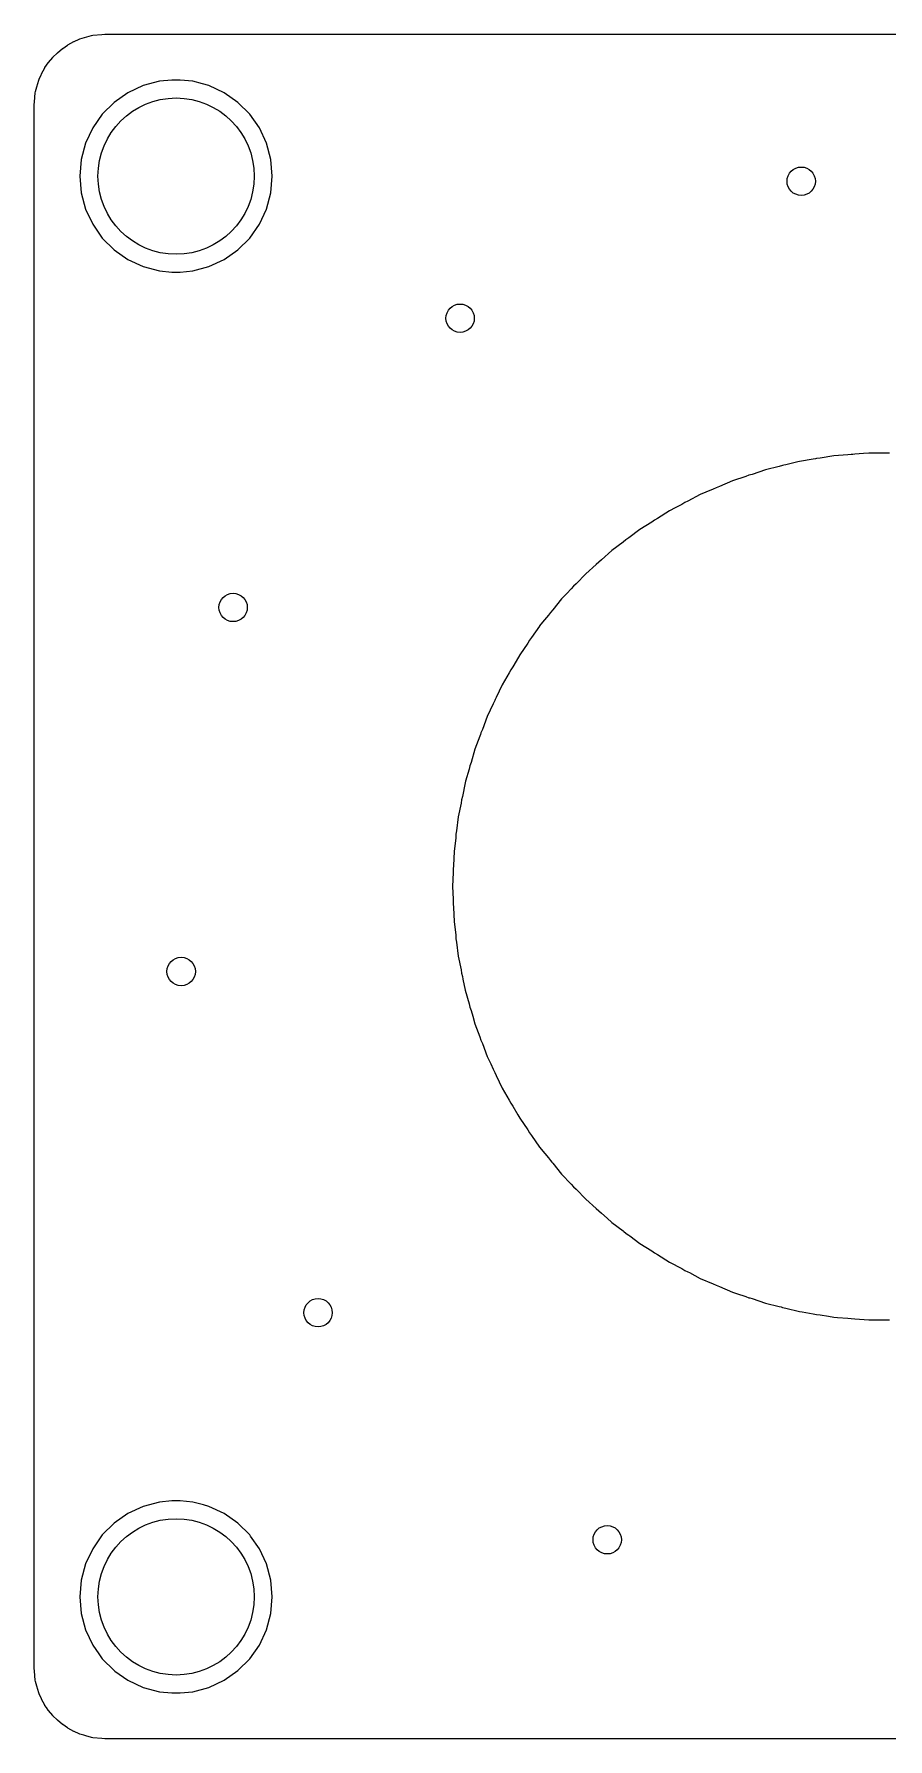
# Model space of a CAD drawing. Extents: x 2.677 to 3.622, y -2.835 to -1.89.
# Drawn here: x 2.677 to 3.151, y -2.835 to -1.89 of the extents above; entities that cross this region are included whole.
import ezdxf

# ---------------------------------------------------------------- set-up
doc = ezdxf.new("R2010")
doc.units = 0
doc.header["$MEASUREMENT"] = 0
doc.layers.add('BLACK', color=7, linetype='CONTINUOUS')

msp = doc.modelspace()

# ---------------------------------------------------------------- linework, layer by layer
at = {"layer": 'BLACK', "linetype": 'CONTINUOUS'}
for p, q in [((2.69011, -1.90014), (2.69298, -1.89778)), ((2.69298, -1.89778), (2.6931, -1.89769)), ((2.6931, -1.89769), (2.69575, -1.89584)), ((2.69575, -1.89584), (2.69594, -1.89571)), ((2.69594, -1.89571), (2.69929, -1.89393)), ((2.69929, -1.89393), (2.69938, -1.89388)), ((2.69938, -1.89388), (2.70211, -1.89261)), ((2.70211, -1.89261), (2.70263, -1.89241)), ((2.70263, -1.89241), (2.70636, -1.89128)), ((2.70636, -1.89128), (2.70907, -1.89055)), ((2.70907, -1.89055), (2.70969, -1.89044)), ((2.70969, -1.89044), (2.71475, -1.88994)), ((2.71475, -1.88994), (2.71645, -1.88979)), ((2.71645, -1.88979), (2.71662, -1.88978)), ((2.71662, -1.88978), (3.58259, -1.88978)), ((2.68133, -1.91189), (2.68312, -1.90854)), ((2.68312, -1.90854), (2.68324, -1.90835)), ((2.68324, -1.90835), (2.68509, -1.9057)), ((2.68509, -1.9057), (2.68518, -1.90558)), ((2.68518, -1.90558), (2.68754, -1.9027)), ((2.68754, -1.9027), (2.68767, -1.90256)), ((2.68767, -1.90256), (2.68997, -1.90027)), ((2.68997, -1.90027), (2.69011, -1.90014)), ((2.67868, -1.91896), (2.67981, -1.91523)), ((2.67981, -1.91523), (2.68001, -1.91471)), ((2.68001, -1.91471), (2.68107, -1.91242)), ((2.68107, -1.91242), (2.68128, -1.91198)), ((2.68128, -1.91198), (2.68133, -1.91189)), ((2.74664, -1.91594), (2.73765, -1.91835)), ((2.75358, -1.91533), (2.74664, -1.91594)), ((2.75823, -1.91533), (2.75358, -1.91533)), ((2.75358, -1.91533), (2.75358, -1.91533)), ((2.76517, -1.91594), (2.75823, -1.91533)), ((2.75823, -1.91533), (2.75823, -1.91533)), ((2.77051, -1.91737), (2.76517, -1.91594)), ((2.76517, -1.91594), (2.76517, -1.91594)), ((2.76517, -1.91594), (2.76517, -1.91594)), ((2.77416, -1.91835), (2.77051, -1.91737)), ((2.67719, -1.92905), (2.67734, -1.92734)), ((2.67734, -1.92734), (2.67784, -1.92229)), ((2.67784, -1.92229), (2.67795, -1.92167)), ((2.67795, -1.92167), (2.67868, -1.91896)), ((2.72922, -1.92228), (2.7216, -1.92762)), ((2.73765, -1.91835), (2.72922, -1.92228)), ((2.72922, -1.92228), (2.72922, -1.92228)), ((2.78259, -1.92228), (2.77416, -1.91835)), ((2.77416, -1.91835), (2.77416, -1.91835)), ((2.79021, -1.92762), (2.78259, -1.92228)), ((2.78259, -1.92228), (2.78259, -1.92228)), ((2.67719, -1.92922), (2.67719, -1.92905)), ((2.67719, -1.9685), (2.67719, -1.92922)), ((2.71502, -1.9342), (2.70968, -1.94182)), ((2.7216, -1.92762), (2.71502, -1.9342)), ((2.79679, -1.9342), (2.79021, -1.92762)), ((2.79021, -1.92762), (2.79021, -1.92762)), ((2.79021, -1.92762), (2.79021, -1.92762)), ((2.80213, -1.94182), (2.79679, -1.9342)), ((2.70968, -1.94182), (2.70575, -1.95025)), ((2.80606, -1.95025), (2.80213, -1.94182)), ((2.70575, -1.95025), (2.70334, -1.95924)), ((2.80847, -1.95924), (2.80606, -1.95025)), ((2.70334, -1.95924), (2.70253, -1.9685)), ((2.80928, -1.9685), (2.80847, -1.95924)), ((2.67719, -2.3622), (2.67719, -1.9685)), ((2.70253, -1.9685), (2.70253, -1.9685)), ((2.70253, -1.9685), (2.70334, -1.97777)), ((2.80847, -1.97777), (2.80928, -1.9685)), ((2.80928, -1.9685), (2.80928, -1.9685)), ((2.70334, -1.97777), (2.70575, -1.98676)), ((2.80606, -1.98676), (2.80847, -1.97777)), ((2.70575, -1.98676), (2.70968, -1.99519)), ((2.80213, -1.99519), (2.80606, -1.98676)), ((2.70968, -1.99519), (2.70968, -1.99519)), ((2.70968, -1.99519), (2.70968, -1.99519)), ((2.70968, -1.99519), (2.70968, -1.99519)), ((2.70968, -1.99519), (2.71502, -2.00281)), ((2.71502, -2.00281), (2.7216, -2.00939)), ((2.79021, -2.00939), (2.79679, -2.00281)), ((2.79679, -2.00281), (2.80213, -1.99519)), ((2.7216, -2.00939), (2.72922, -2.01473)), ((2.78259, -2.01473), (2.79021, -2.00939)), ((2.72922, -2.01473), (2.72922, -2.01473)), ((2.72922, -2.01473), (2.72922, -2.01473)), ((2.72922, -2.01473), (2.72922, -2.01473)), ((2.72922, -2.01473), (2.73765, -2.01866)), ((2.73765, -2.01866), (2.73765, -2.01866)), ((2.73765, -2.01866), (2.74664, -2.02107)), ((2.74664, -2.02107), (2.74664, -2.02107)), ((2.74664, -2.02107), (2.74664, -2.02107)), ((2.74664, -2.02107), (2.75358, -2.02167)), ((2.75358, -2.02167), (2.75358, -2.02167)), ((2.75358, -2.02167), (2.75823, -2.02167)), ((2.75823, -2.02167), (2.76517, -2.02107)), ((2.76517, -2.02107), (2.77416, -2.01866)), ((2.76517, -2.02107), (2.76517, -2.02107)), ((2.76517, -2.02107), (2.76517, -2.02107)), ((2.77416, -2.01866), (2.78259, -2.01473)), ((3.10917, -2.12545), (3.10153, -2.12669)), ((3.11046, -2.12518), (3.10917, -2.12545)), ((3.11107, -2.12506), (3.11046, -2.12518)), ((3.11298, -2.12483), (3.11107, -2.12506)), ((3.11107, -2.12506), (3.11107, -2.12506)), ((3.11107, -2.12506), (3.11107, -2.12506)), ((3.12063, -2.12359), (3.11298, -2.12483)), ((3.12836, -2.12296), (3.12063, -2.12359)), ((3.13027, -2.12273), (3.12836, -2.12296)), ((3.13114, -2.12269), (3.13027, -2.12273)), ((3.13027, -2.12273), (3.13027, -2.12273)), ((3.13027, -2.12273), (3.13027, -2.12273)), ((3.13027, -2.12273), (3.13027, -2.12273)), ((3.1322, -2.12265), (3.13114, -2.12269)), ((3.13703, -2.12226), (3.1322, -2.12265)), ((3.13993, -2.12203), (3.13703, -2.12226)), ((3.14768, -2.12203), (3.13993, -2.12203)), ((3.14961, -2.12195), (3.14768, -2.12203)), ((3.15154, -2.12203), (3.14961, -2.12195)), ((3.07172, -2.135), (3.06437, -2.13745)), ((3.07353, -2.13431), (3.07172, -2.135)), ((3.07538, -2.13378), (3.07353, -2.13431)), ((3.08273, -2.13132), (3.07538, -2.13378)), ((3.09025, -2.12947), (3.08273, -2.13132)), ((3.09211, -2.12893), (3.09025, -2.12947)), ((3.09284, -2.12878), (3.09211, -2.12893)), ((3.09211, -2.12893), (3.09211, -2.12893)), ((3.09211, -2.12893), (3.09211, -2.12893)), ((3.094, -2.12854), (3.09284, -2.12878)), ((3.10059, -2.12692), (3.094, -2.12854)), ((3.10153, -2.12669), (3.10059, -2.12692)), ((3.10153, -2.12669), (3.10153, -2.12669)), ((3.10153, -2.12669), (3.10153, -2.12669)), ((3.04965, -2.14373), (3.04656, -2.14504)), ((3.05369, -2.142), (3.04965, -2.14373)), ((3.05543, -2.14118), (3.05369, -2.142)), ((3.05724, -2.14049), (3.05543, -2.14118)), ((3.05543, -2.14118), (3.05543, -2.14118)), ((3.06437, -2.13745), (3.05724, -2.14049)), ((3.06437, -2.13745), (3.06437, -2.13745)), ((3.02942, -2.15404), (3.02287, -2.15818)), ((3.03264, -2.15235), (3.02942, -2.15404)), ((3.02942, -2.15404), (3.02942, -2.15404)), ((3.03628, -2.15044), (3.03264, -2.15235)), ((3.03795, -2.14947), (3.03628, -2.15044)), ((3.0397, -2.14864), (3.03795, -2.14947)), ((3.03795, -2.14947), (3.03795, -2.14947)), ((3.04656, -2.14504), (3.0397, -2.14864)), ((3.04656, -2.14504), (3.04656, -2.14504)), ((3.04656, -2.14504), (3.04656, -2.14504)), ((3.01961, -2.16024), (3.01306, -2.16438)), ((3.0212, -2.15914), (3.01961, -2.16024)), ((3.02287, -2.15818), (3.0212, -2.15914)), ((3.0212, -2.15914), (3.0212, -2.15914)), ((3.00378, -2.17136), (2.99758, -2.17601)), ((3.00527, -2.17013), (3.00378, -2.17136)), ((3.00686, -2.16904), (3.00527, -2.17013)), ((3.00527, -2.17013), (3.00527, -2.17013)), ((3.01306, -2.16438), (3.00686, -2.16904)), ((3.01306, -2.16438), (3.01306, -2.16438)), ((2.99029, -2.18237), (2.98889, -2.18371)), ((2.99178, -2.18115), (2.99029, -2.18237)), ((2.99758, -2.17601), (2.99178, -2.18115)), ((2.98309, -2.18885), (2.97773, -2.19444)), ((2.98889, -2.18371), (2.98309, -2.18885)), ((2.97252, -2.19985), (2.96969, -2.20281)), ((2.97505, -2.19722), (2.97252, -2.19985)), ((2.97633, -2.19577), (2.97505, -2.19722)), ((2.97773, -2.19444), (2.97633, -2.19577)), ((2.9635, -2.21026), (2.96234, -2.2118)), ((2.96478, -2.20881), (2.9635, -2.21026)), ((2.96968, -2.20281), (2.96478, -2.20881)), ((2.96969, -2.20281), (2.96968, -2.20281)), ((2.96968, -2.20281), (2.96968, -2.20281)), ((2.95735, -2.21794), (2.95304, -2.22418)), ((2.95744, -2.2178), (2.95735, -2.21794)), ((2.95914, -2.21573), (2.95744, -2.2178)), ((2.96234, -2.2118), (2.95914, -2.21573)), ((2.95085, -2.22736), (2.94645, -2.23373)), ((2.95188, -2.22572), (2.95085, -2.22736)), ((2.95304, -2.22418), (2.95188, -2.22572)), ((2.95188, -2.22572), (2.95188, -2.22572)), ((2.94443, -2.23723), (2.94257, -2.24044)), ((2.94645, -2.23373), (2.94443, -2.23723)), ((2.94064, -2.24379), (2.93677, -2.2505)), ((2.94154, -2.24208), (2.94064, -2.24379)), ((2.94257, -2.24044), (2.94154, -2.24208)), ((2.93345, -2.2575), (2.93288, -2.25858)), ((2.93677, -2.2505), (2.93345, -2.2575)), ((2.93179, -2.26099), (2.92847, -2.26799)), ((2.93255, -2.25921), (2.93179, -2.26099)), ((2.93288, -2.25858), (2.93255, -2.25921)), ((2.93255, -2.25921), (2.93255, -2.25921)), ((2.92496, -2.27701), (2.92467, -2.27788)), ((2.92572, -2.27523), (2.92496, -2.27701)), ((2.92847, -2.26799), (2.92572, -2.27523)), ((2.92572, -2.27523), (2.92572, -2.27523)), ((2.9216, -2.28609), (2.91945, -2.29353)), ((2.92435, -2.27884), (2.9216, -2.28609)), ((2.9216, -2.28609), (2.9216, -2.28609)), ((2.92467, -2.27788), (2.92435, -2.27884)), ((2.91884, -2.29536), (2.91838, -2.29724)), ((2.91945, -2.29353), (2.91884, -2.29536)), ((2.91621, -2.30474), (2.91467, -2.31227)), ((2.91622, -2.30468), (2.91621, -2.30474)), ((2.91645, -2.30389), (2.91622, -2.30468)), ((2.91838, -2.29724), (2.91645, -2.30389)), ((2.91421, -2.31415), (2.9139, -2.31605)), ((2.91467, -2.31227), (2.91421, -2.31415)), ((2.91421, -2.31415), (2.91421, -2.31415)), ((2.91421, -2.31415), (2.91421, -2.31415)), ((2.91235, -2.32365), (2.91141, -2.33134)), ((2.9139, -2.31605), (2.91235, -2.32365)), ((2.9111, -2.33324), (2.91095, -2.33517)), ((2.91141, -2.33134), (2.9111, -2.33324)), ((2.91001, -2.34288), (2.9097, -2.35061)), ((2.91095, -2.33517), (2.91001, -2.34286)), ((2.91001, -2.34286), (2.91001, -2.34286)), ((2.91001, -2.34286), (2.91001, -2.34288)), ((2.9097, -2.35061), (2.90955, -2.35253)), ((2.90955, -2.35253), (2.90955, -2.35253)), ((2.90955, -2.35253), (2.90955, -2.35446)), ((2.90955, -2.35446), (2.90923, -2.3622)), ((2.67719, -2.75591), (2.67719, -2.3622)), ((2.90923, -2.3622), (2.90952, -2.3693)), ((2.90952, -2.3693), (2.90955, -2.36995)), ((2.90955, -2.36995), (2.90955, -2.37188)), ((2.90955, -2.37188), (2.9097, -2.3738)), ((2.9097, -2.3738), (2.91001, -2.38155)), ((2.91001, -2.38155), (2.91001, -2.38155)), ((2.91001, -2.38155), (2.91001, -2.38155)), ((2.91001, -2.38155), (2.91095, -2.38924)), ((2.91095, -2.38924), (2.9111, -2.39116)), ((2.9111, -2.39116), (2.9111, -2.39116)), ((2.9111, -2.39116), (2.91141, -2.39307)), ((2.91141, -2.39307), (2.91235, -2.40076)), ((2.91235, -2.40076), (2.9139, -2.40836)), ((2.9139, -2.40836), (2.91421, -2.41026)), ((2.91421, -2.41026), (2.91467, -2.41214)), ((2.91467, -2.41214), (2.91498, -2.41365)), ((2.91498, -2.41365), (2.91622, -2.41973)), ((2.91622, -2.41973), (2.91622, -2.41973)), ((2.91622, -2.41973), (2.91838, -2.42717)), ((2.91838, -2.42717), (2.91884, -2.42905)), ((2.91884, -2.42905), (2.91945, -2.43088)), ((2.91945, -2.43088), (2.92037, -2.43408)), ((2.92037, -2.43408), (2.9216, -2.43832)), ((2.9216, -2.43832), (2.9216, -2.43832)), ((2.9216, -2.43832), (2.9216, -2.43832)), ((2.9216, -2.43832), (2.92435, -2.44557)), ((2.92435, -2.44557), (2.92496, -2.4474)), ((2.92496, -2.4474), (2.92496, -2.4474)), ((2.92496, -2.4474), (2.92572, -2.44918)), ((2.92572, -2.44918), (2.92847, -2.45642)), ((2.92847, -2.45642), (2.92847, -2.45642)), ((2.92847, -2.45642), (2.93043, -2.46055)), ((2.93043, -2.46055), (2.93179, -2.46342)), ((2.93179, -2.46342), (2.93255, -2.4652)), ((2.93255, -2.4652), (2.93345, -2.46691)), ((2.93345, -2.46691), (2.93677, -2.47391)), ((2.93677, -2.47391), (2.94064, -2.48062)), ((2.94064, -2.48062), (2.94154, -2.48233)), ((2.94154, -2.48233), (2.94257, -2.48396)), ((2.94257, -2.48396), (2.94534, -2.48876)), ((2.94534, -2.48876), (2.94645, -2.49068)), ((2.94645, -2.49068), (2.94645, -2.49068)), ((2.94645, -2.49068), (2.94645, -2.49068)), ((2.94645, -2.49068), (2.95085, -2.49705)), ((2.95085, -2.49705), (2.95188, -2.49869)), ((2.95188, -2.49869), (2.95304, -2.50023)), ((2.95304, -2.50023), (2.95744, -2.50661)), ((2.95744, -2.50661), (2.9603, -2.51011)), ((2.9603, -2.51011), (2.96234, -2.51261)), ((2.96234, -2.51261), (2.9635, -2.51415)), ((2.9635, -2.51415), (2.96426, -2.515)), ((2.96426, -2.515), (2.96478, -2.5156)), ((2.96478, -2.5156), (2.96969, -2.5216)), ((2.96969, -2.5216), (2.97505, -2.52719)), ((2.97505, -2.52719), (2.97633, -2.52864)), ((2.97633, -2.52864), (2.97773, -2.52997)), ((2.97773, -2.52997), (2.98309, -2.53556)), ((2.98309, -2.53556), (2.98889, -2.5407)), ((2.98889, -2.5407), (2.99029, -2.54204)), ((2.99029, -2.54204), (2.99178, -2.54326)), ((2.99178, -2.54326), (2.99486, -2.54598)), ((2.99486, -2.54598), (2.99758, -2.5484)), ((2.99758, -2.5484), (2.99758, -2.5484)), ((2.99758, -2.5484), (3.00378, -2.55305)), ((3.00378, -2.55305), (3.00423, -2.55342)), ((3.00423, -2.55342), (3.00528, -2.55427)), ((3.00528, -2.55427), (3.00607, -2.55482)), ((3.00607, -2.55482), (3.00686, -2.55537)), ((3.00686, -2.55537), (3.00751, -2.55586)), ((3.00751, -2.55586), (3.01306, -2.56003)), ((3.01306, -2.56003), (3.01961, -2.56417)), ((3.01961, -2.56417), (3.0212, -2.56527)), ((3.0212, -2.56527), (3.02287, -2.56623)), ((3.02287, -2.56623), (3.02942, -2.57037)), ((3.02942, -2.57037), (3.03628, -2.57397)), ((3.03628, -2.57397), (3.03795, -2.57494)), ((3.03795, -2.57494), (3.0397, -2.57577)), ((3.0397, -2.57577), (3.04049, -2.57618)), ((3.04049, -2.57618), (3.04656, -2.57937)), ((3.04656, -2.57937), (3.04656, -2.57937)), ((3.04656, -2.57937), (3.04656, -2.57937)), ((3.04656, -2.57937), (3.04656, -2.57937)), ((3.04656, -2.57937), (3.05369, -2.58241)), ((3.05369, -2.58241), (3.05543, -2.58323)), ((3.05543, -2.58323), (3.05724, -2.58392)), ((3.05724, -2.58392), (3.06437, -2.58696)), ((3.06437, -2.58696), (3.06437, -2.58696)), ((3.06437, -2.58696), (3.06437, -2.58696)), ((3.06437, -2.58696), (3.06663, -2.58771)), ((3.06663, -2.58771), (3.07172, -2.58941)), ((3.07172, -2.58941), (3.07353, -2.5901)), ((3.07353, -2.5901), (3.07403, -2.59024)), ((3.07403, -2.59024), (3.07538, -2.59063)), ((3.07538, -2.59063), (3.08273, -2.59309)), ((3.08273, -2.59309), (3.08273, -2.59309)), ((3.08273, -2.59309), (3.08273, -2.59309)), ((3.08273, -2.59309), (3.08273, -2.59309)), ((3.08273, -2.59309), (3.09025, -2.59494)), ((3.09025, -2.59494), (3.09134, -2.59525)), ((3.09134, -2.59525), (3.09211, -2.59548)), ((3.09211, -2.59548), (3.09297, -2.59565)), ((3.09297, -2.59565), (3.094, -2.59586)), ((3.094, -2.59586), (3.10153, -2.59772)), ((3.10153, -2.59772), (3.10153, -2.59772)), ((3.10153, -2.59772), (3.10153, -2.59772)), ((3.10153, -2.59772), (3.10153, -2.59772)), ((3.10153, -2.59772), (3.10304, -2.59797)), ((3.10304, -2.59797), (3.10918, -2.59896)), ((3.10918, -2.59896), (3.11107, -2.59935)), ((3.11107, -2.59935), (3.11298, -2.59958)), ((3.11298, -2.59958), (3.11768, -2.60034)), ((3.11768, -2.60034), (3.12063, -2.60082)), ((3.12063, -2.60082), (3.12266, -2.60099)), ((3.12266, -2.60099), (3.12836, -2.60145)), ((3.12836, -2.60145), (3.13027, -2.60168)), ((3.13027, -2.60168), (3.1322, -2.60176)), ((3.1322, -2.60176), (3.13993, -2.60238)), ((3.13993, -2.60238), (3.13993, -2.60238)), ((3.13993, -2.60238), (3.14768, -2.60238)), ((3.14768, -2.60238), (3.14961, -2.60246)), ((3.14961, -2.60246), (3.15154, -2.60238)), ((2.72922, -2.70968), (2.7216, -2.71502)), ((2.73765, -2.70575), (2.72922, -2.70968)), ((2.72922, -2.70968), (2.72922, -2.70968)), ((2.74664, -2.70334), (2.73765, -2.70575)), ((2.75358, -2.70274), (2.74664, -2.70334)), ((2.75823, -2.70274), (2.75358, -2.70274)), ((2.75358, -2.70274), (2.75358, -2.70274)), ((2.76517, -2.70334), (2.75823, -2.70274)), ((2.75823, -2.70274), (2.75823, -2.70274)), ((2.77116, -2.70495), (2.76517, -2.70334)), ((2.76517, -2.70334), (2.76517, -2.70334)), ((2.76517, -2.70334), (2.76517, -2.70334)), ((2.77416, -2.70575), (2.77116, -2.70495)), ((2.78259, -2.70968), (2.77416, -2.70575)), ((2.77416, -2.70575), (2.77416, -2.70575)), ((2.79021, -2.71502), (2.78259, -2.70968)), ((2.78259, -2.70968), (2.78259, -2.70968)), ((2.7216, -2.71502), (2.71502, -2.7216)), ((2.79679, -2.7216), (2.79021, -2.71502)), ((2.79021, -2.71502), (2.79021, -2.71502)), ((2.79021, -2.71502), (2.79021, -2.71502)), ((2.70968, -2.72922), (2.70575, -2.73765)), ((2.71502, -2.7216), (2.70968, -2.72922)), ((2.79723, -2.72223), (2.79679, -2.7216)), ((2.79679, -2.7216), (2.79679, -2.7216)), ((2.79679, -2.7216), (2.79679, -2.7216)), ((2.80213, -2.72922), (2.79723, -2.72223)), ((2.80606, -2.73765), (2.80213, -2.72922)), ((2.70575, -2.73765), (2.70334, -2.74664)), ((2.80847, -2.74664), (2.80606, -2.73765)), ((2.70334, -2.74664), (2.70253, -2.75591)), ((2.80928, -2.75591), (2.80847, -2.74664)), ((2.80847, -2.74664), (2.80847, -2.74664)), ((2.80847, -2.74664), (2.80847, -2.74664)), ((2.67719, -2.79519), (2.67719, -2.75591)), ((2.70253, -2.75591), (2.70253, -2.75591)), ((2.70253, -2.75591), (2.70334, -2.76517)), ((2.80847, -2.76517), (2.80928, -2.75591)), ((2.80928, -2.75591), (2.80928, -2.75591)), ((2.70334, -2.76517), (2.70575, -2.77416)), ((2.80606, -2.77416), (2.80847, -2.76517)), ((2.80847, -2.76517), (2.80847, -2.76517)), ((2.70575, -2.77416), (2.70968, -2.78259)), ((2.80213, -2.78259), (2.80606, -2.77416)), ((2.70968, -2.78259), (2.70968, -2.78259)), ((2.70968, -2.78259), (2.71313, -2.78751)), ((2.79679, -2.79021), (2.80213, -2.78259)), ((2.67719, -2.79536), (2.67719, -2.79519)), ((2.67734, -2.79707), (2.67719, -2.79536)), ((2.71313, -2.78751), (2.71502, -2.79021)), ((2.71502, -2.79021), (2.7216, -2.79679)), ((2.79021, -2.79679), (2.79679, -2.79021)), ((2.67784, -2.80212), (2.67734, -2.79707)), ((2.67795, -2.80274), (2.67784, -2.80212)), ((2.67868, -2.80545), (2.67795, -2.80274)), ((2.67981, -2.80918), (2.67868, -2.80545)), ((2.7216, -2.79679), (2.7216, -2.79679)), ((2.7216, -2.79679), (2.7216, -2.79679)), ((2.7216, -2.79679), (2.72199, -2.79706)), ((2.72199, -2.79706), (2.72922, -2.80213)), ((2.72922, -2.80213), (2.72922, -2.80213)), ((2.72922, -2.80213), (2.72922, -2.80213)), ((2.72922, -2.80213), (2.72922, -2.80213)), ((2.72922, -2.80213), (2.73765, -2.80606)), ((2.73765, -2.80606), (2.73765, -2.80606)), ((2.73765, -2.80606), (2.74664, -2.80847)), ((2.76517, -2.80847), (2.77416, -2.80606)), ((2.77416, -2.80606), (2.78259, -2.80213)), ((2.78259, -2.80213), (2.79021, -2.79679)), ((2.68001, -2.8097), (2.67981, -2.80918)), ((2.68128, -2.81243), (2.68001, -2.8097)), ((2.68133, -2.81252), (2.68128, -2.81243)), ((2.68311, -2.81587), (2.68133, -2.81252)), ((2.74664, -2.80847), (2.74664, -2.80847)), ((2.74664, -2.80847), (2.74664, -2.80847)), ((2.74664, -2.80847), (2.75358, -2.80907)), ((2.75358, -2.80907), (2.75358, -2.80907)), ((2.75358, -2.80907), (2.75823, -2.80907)), ((2.75823, -2.80907), (2.76517, -2.80847)), ((2.76517, -2.80847), (2.76517, -2.80847)), ((2.76517, -2.80847), (2.76517, -2.80847)), ((2.68324, -2.81606), (2.68311, -2.81587)), ((2.68403, -2.8172), (2.68324, -2.81606)), ((2.68509, -2.81871), (2.68403, -2.8172)), ((2.68518, -2.81883), (2.68509, -2.81871)), ((2.68754, -2.8217), (2.68518, -2.81883)), ((2.68767, -2.82185), (2.68754, -2.8217)), ((2.68997, -2.82414), (2.68767, -2.82185)), ((2.69011, -2.82427), (2.68997, -2.82414)), ((2.69298, -2.82663), (2.69011, -2.82427)), ((2.6931, -2.82672), (2.69298, -2.82663)), ((2.69575, -2.82857), (2.6931, -2.82672)), ((2.69595, -2.8287), (2.69575, -2.82857)), ((2.69929, -2.83048), (2.69595, -2.8287)), ((2.69938, -2.83053), (2.69929, -2.83048)), ((2.70211, -2.8318), (2.69938, -2.83053)), ((2.70263, -2.832), (2.70211, -2.8318)), ((2.70477, -2.83265), (2.70263, -2.832)), ((2.70636, -2.83313), (2.70477, -2.83265)), ((2.70724, -2.83337), (2.70636, -2.83313)), ((2.70907, -2.83386), (2.70724, -2.83337)), ((2.70969, -2.83397), (2.70907, -2.83386)), ((2.71475, -2.83447), (2.70969, -2.83397)), ((2.71645, -2.83462), (2.71475, -2.83447)), ((2.71662, -2.83463), (2.71645, -2.83462)), ((3.24425, -2.83463), (2.71662, -2.83463))]:
    msp.add_line(p, q, dxfattribs=at)
at = {"layer": 'BLACK'}
for centre, radius in [((2.75591, -1.9685), 0.04331), ((3.10251, -1.97133), 0.00787), ((2.91339, -2.04724), 0.00787), ((2.78755, -2.20755), 0.00787), ((2.75873, -2.4093), 0.00787), ((2.83465, -2.59843), 0.00787), ((2.75591, -2.75591), 0.04331), ((2.99495, -2.72426), 0.00787)]:
    msp.add_circle(centre, radius, dxfattribs=at)

doc.saveas('drawing.dxf')
